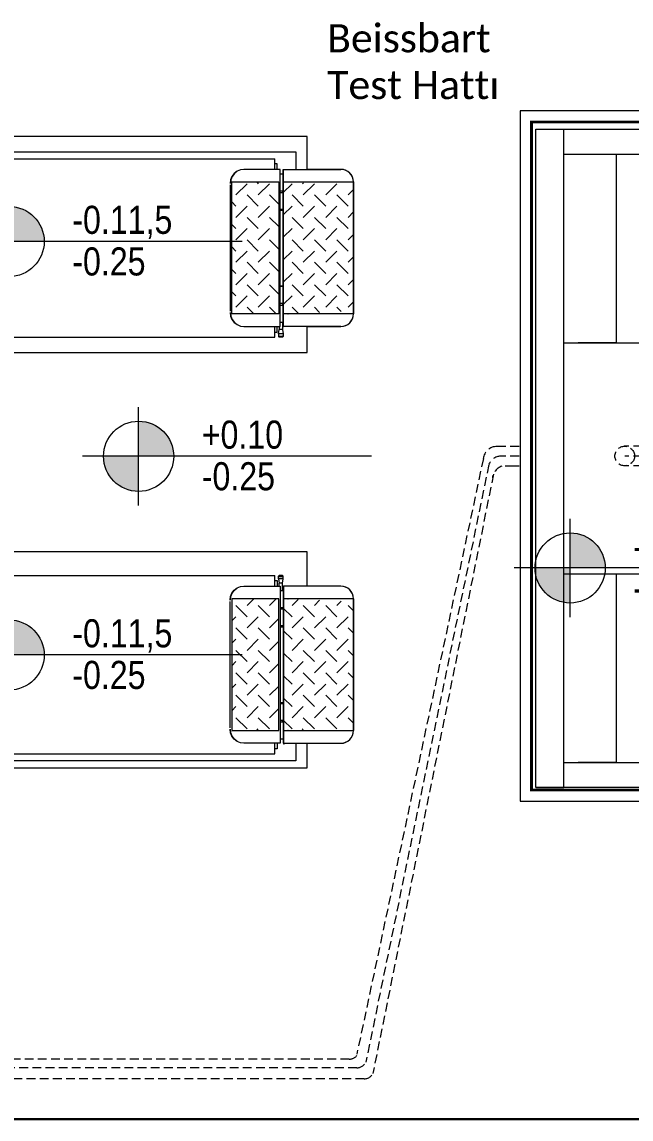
# Model space of a CAD drawing. Extents: x -2050 to 29725, y -1777 to 6820.
# Drawn here: x 1747.6 to 1964.6, y 2835.9 to 3226.8 of the extents above; entities that cross this region are included whole.
import ezdxf
from ezdxf.enums import TextEntityAlignment as Align

# ---------------------------------------------------------------- set-up
doc = ezdxf.new("R2010")
doc.units = 0
doc.header["$LTSCALE"] = 25
doc.header["$MEASUREMENT"] = 0
doc.linetypes.add('DOT2', pattern=[0.125, 0, -0.125])
doc.linetypes.add('HIDDEN', pattern=[0.375, 0.25, -0.125])
doc.layers.get('0').update_dxf_attribs({"color": 9, "lineweight": 9})
for name, color, linetype, lineweight in [('20', 9, 'DOT2', 9), ('21', 9, 'Continuous', 9), ('32-ekipman', 9, 'Continuous', 9), ('40', 9, 'Continuous', 9), ('DATA TAVAN', 160, 'Continuous', 30)]:
    doc.layers.add(name, color=color, linetype=linetype, lineweight=lineweight)
doc.styles.add('Arial', font='arial.ttf', dxfattribs={"height": 2.5})
doc.styles.add('MuuM_TEXT-STANDART', font='ARIALN.TTF')

# ---------------------------------------------------------------- blocks, each defined once
blk = doc.blocks.new('A$C0F1C398A')
for p, q in [((111.38, 501.1), (111.38, 526)), ((111.38, 526), (158.38, 526)), ((115.98, 524.1), (114.07, 526)), ((115.98, 520.1), (119.98, 524.1)), ((123.98, 524.1), (122.07, 526)), ((123.98, 520.1), (127.98, 524.1)), ((130.07, 526), (131.98, 524.1)), ((131.98, 520.1), (135.98, 524.1)), ((139.98, 524.1), (138.07, 526)), ((139.98, 520.1), (143.98, 524.1)), ((147.98, 524.1), (146.07, 526)), ((147.98, 520.1), (151.98, 524.1)), ((155.98, 524.1), (154.07, 526)), ((158.38, 526), (158.38, 501.1)), ((259.88, 526), (259.88, 501.1)), ((259.88, 526), (306.88, 526)), ((262.29, 524.1), (264.19, 526)), ((270.29, 520.1), (266.29, 524.1)), ((270.29, 524.1), (272.19, 526)), ((278.29, 520.1), (274.29, 524.1)), ((278.29, 524.1), (280.19, 526)), ((286.29, 520.1), (282.29, 524.1)), ((288.19, 526), (286.29, 524.1)), ((294.29, 520.1), (290.29, 524.1)), ((294.29, 524.1), (296.19, 526)), ((302.29, 520.1), (298.29, 524.1)), ((302.29, 524.1), (304.19, 526)), ((306.88, 501.1), (306.88, 526)), ((106.88, 501), (106.88, 521.5)), ((115.98, 516.1), (111.98, 520.1)), ((123.98, 516.1), (119.98, 520.1)), ((127.98, 520.1), (131.98, 516.1)), ((139.98, 516.1), (135.98, 520.1)), ((147.98, 516.1), (143.98, 520.1)), ((155.98, 516.1), (151.98, 520.1)), ((155.98, 520.1), (157.5, 521.62)), ((162.88, 521.5), (162.88, 501.1)), ((255.38, 521.5), (255.38, 501.1)), ((262.29, 520.1), (260.77, 521.62)), ((262.29, 516.1), (266.29, 520.1)), ((270.29, 516.1), (274.29, 520.1)), ((278.29, 516.1), (282.29, 520.1)), ((290.29, 520.1), (286.29, 516.1)), ((294.29, 516.1), (298.29, 520.1)), ((302.29, 516.1), (306.29, 520.1)), ((311.38, 501.1), (311.38, 521.5)), ((115.98, 512.1), (119.98, 516.1)), ((123.98, 512.1), (127.98, 516.1)), ((131.98, 512.1), (135.98, 516.1)), ((139.98, 512.1), (143.98, 516.1)), ((147.98, 512.1), (151.98, 516.1)), ((270.29, 512.1), (266.29, 516.1)), ((278.29, 512.1), (274.29, 516.1)), ((286.29, 512.1), (282.29, 516.1)), ((294.29, 512.1), (290.29, 516.1)), ((302.29, 512.1), (298.29, 516.1)), ((155.98, 512.1), (157.83, 513.95)), ((262.29, 512.1), (260.44, 513.95)), ((115.98, 508.1), (111.98, 512.1)), ((123.98, 508.1), (119.98, 512.1)), ((127.98, 512.1), (131.98, 508.1)), ((139.98, 508.1), (135.98, 512.1)), ((147.98, 508.1), (143.98, 512.1)), ((155.98, 508.1), (151.98, 512.1)), ((262.29, 508.1), (266.29, 512.1)), ((270.29, 508.1), (274.29, 512.1)), ((278.29, 508.1), (282.29, 512.1)), ((290.29, 512.1), (286.29, 508.1)), ((294.29, 508.1), (298.29, 512.1)), ((302.29, 508.1), (306.29, 512.1)), ((100.63, 20.5), (100.63, 505.5)), ((100.63, 505.5), (106.88, 505.5)), ((111.67, 507.79), (111.98, 508.1)), ((115.98, 504.1), (119.98, 508.1)), ((123.98, 504.1), (127.98, 508.1)), ((131.98, 504.1), (135.98, 508.1)), ((139.98, 504.1), (143.98, 508.1)), ((147.98, 504.1), (151.98, 508.1)), ((155.98, 504.1), (158.16, 506.28)), ((262.29, 504.1), (260.11, 506.28)), ((270.29, 504.1), (266.29, 508.1)), ((278.29, 504.1), (274.29, 508.1)), ((286.29, 504.1), (282.29, 508.1)), ((294.29, 504.1), (290.29, 508.1)), ((302.29, 504.1), (298.29, 508.1)), ((306.6, 507.79), (306.29, 508.1)), ((311.38, 505.5), (317.63, 505.5)), ((317.63, 505.5), (317.63, 20.5)), ((162.88, 501.1), (106.88, 501.1)), ((106.88, 501), (106.88, 501.08)), ((162.88, 501), (106.88, 501)), ((108.48, 499.87), (108.48, 501)), ((111.45, 502.71), (111.45, 502.65)), ((115.08, 500.99), (111.98, 504.1)), ((114.48, 499.87), (114.48, 501)), ((114.48, 500.7), (115.08, 500.7)), ((115.08, 499.87), (115.08, 501)), ((123.07, 501), (119.98, 504.1)), ((121.08, 499.87), (121.08, 501)), ((121.08, 500.7), (121.38, 500.7)), ((121.38, 499.87), (121.38, 501)), ((127.98, 504.1), (131.07, 501)), ((139.07, 501), (135.98, 504.1)), ((147.07, 501), (143.98, 504.1)), ((148.38, 499.87), (148.38, 501)), ((148.38, 500.7), (148.68, 500.7)), ((148.68, 501), (148.68, 499.87)), ((155.07, 501), (151.98, 504.1)), ((154.68, 501), (154.68, 499.87)), ((154.68, 500.7), (155.28, 500.7)), ((155.28, 499.87), (155.28, 501)), ((158.32, 502.65), (158.32, 502.71)), ((161.28, 499.87), (161.28, 501)), ((161.28, 500.7), (163.97, 500.7)), ((162.88, 501), (162.88, 501.08)), ((163.97, 500.7), (165.47, 500.9)), ((163.97, 500.7), (163.97, 499.49)), ((165.47, 500.9), (166.47, 500.9)), ((165.47, 500.9), (165.47, 499.3)), ((166.27, 499.5), (166.27, 500.7)), ((166.67, 500.7), (166.67, 499.5)), ((251.6, 500.7), (251.6, 499.5)), ((252.8, 500.9), (251.8, 500.9)), ((252, 499.5), (252, 500.7)), ((254.3, 500.7), (252.8, 500.9)), ((252.8, 500.9), (252.8, 499.3)), ((256.98, 500.7), (254.3, 500.7)), ((254.3, 500.7), (254.3, 499.49)), ((255.38, 501.1), (311.38, 501.1)), ((255.38, 501), (255.38, 501.08)), ((255.38, 501), (311.38, 501)), ((256.98, 499.87), (256.98, 501)), ((259.95, 502.65), (259.95, 502.71)), ((262.98, 499.87), (262.98, 501)), ((263.58, 500.7), (262.98, 500.7)), ((263.19, 501), (266.29, 504.1)), ((263.58, 501), (263.58, 499.87)), ((269.58, 501), (269.58, 499.87)), ((269.88, 500.7), (269.58, 500.7)), ((269.88, 499.87), (269.88, 501)), ((271.19, 501), (274.29, 504.1)), ((279.19, 501), (282.29, 504.1)), ((290.29, 504.1), (287.19, 501)), ((295.19, 501), (298.29, 504.1)), ((296.88, 499.87), (296.88, 501)), ((297.18, 500.7), (296.88, 500.7)), ((297.18, 499.87), (297.18, 501)), ((303.18, 500.99), (306.29, 504.1)), ((303.18, 499.87), (303.18, 501)), ((303.78, 500.7), (303.18, 500.7)), ((303.78, 499.87), (303.78, 501)), ((306.82, 502.71), (306.82, 502.65)), ((309.78, 499.87), (309.78, 501)), ((311.38, 501), (311.38, 501.08)), ((311.85, 501.29), (311.72, 501.24)), ((103.13, 181.93), (103.13, 498)), ((106.88, 498), (103.13, 498)), ((106.88, 498.8), (104.88, 498.8)), ((104.88, 498.8), (104.88, 498)), ((162.88, 499.87), (106.88, 499.87)), ((106.88, 499.87), (106.88, 487.07)), ((111.38, 499.42), (158.38, 499.42)), ((111.38, 482.63), (111.38, 499.42)), ((115.98, 496.1), (119.3, 499.42)), ((123.98, 496.1), (127.3, 499.42)), ((131.98, 496.1), (135.3, 499.42)), ((139.98, 496.1), (143.3, 499.42)), ((147.98, 496.1), (151.3, 499.42)), ((155.98, 496.1), (158.38, 498.51)), ((158.38, 499.42), (158.38, 482.63)), ((162.88, 487.07), (162.88, 499.87)), ((162.88, 499.49), (163.97, 499.49)), ((164.88, 498.8), (162.88, 498.8)), ((166.63, 498), (162.88, 498)), ((165.47, 499.3), (163.97, 499.49)), ((164.88, 498), (164.88, 498.8)), ((165.47, 499.3), (166.47, 499.3)), ((166.63, 28), (166.63, 498)), ((251.63, 28), (251.63, 498)), ((255.38, 498), (251.63, 498)), ((252.8, 499.3), (251.8, 499.3)), ((252.8, 499.3), (254.3, 499.49)), ((253.38, 498.8), (255.38, 498.8)), ((253.38, 498), (253.38, 498.8)), ((255.38, 499.49), (254.3, 499.49)), ((255.38, 499.87), (311.38, 499.87)), ((255.38, 487.07), (255.38, 499.87)), ((306.88, 499.42), (259.88, 499.42)), ((259.88, 499.42), (259.88, 498)), ((262.29, 496.1), (259.88, 498.51)), ((259.88, 498), (259.88, 482.63)), ((270.29, 496.1), (266.97, 499.42)), ((278.29, 496.1), (274.97, 499.42)), ((286.29, 496.1), (282.97, 499.42)), ((294.29, 496.1), (290.97, 499.42)), ((302.29, 496.1), (298.97, 499.42)), ((306.88, 482.63), (306.88, 499.42)), ((311.38, 499.87), (311.38, 487.07)), ((311.38, 498.8), (313.38, 498.8)), ((315.13, 498), (311.38, 498)), ((313.38, 498.8), (313.38, 498)), ((315.13, 28), (315.13, 498)), ((115.98, 492.1), (111.98, 496.1)), ((123.98, 492.1), (119.98, 496.1)), ((127.98, 496.1), (131.98, 492.1)), ((139.98, 492.1), (135.98, 496.1)), ((147.98, 492.1), (143.98, 496.1)), ((155.98, 492.1), (151.98, 496.1)), ((262.29, 492.1), (266.29, 496.1)), ((270.29, 492.1), (274.29, 496.1)), ((278.29, 492.1), (282.29, 496.1)), ((290.29, 496.1), (286.29, 492.1)), ((294.29, 492.1), (298.29, 496.1)), ((302.29, 492.1), (306.29, 496.1)), ((111.38, 491.51), (111.98, 492.1)), ((115.98, 488.1), (119.98, 492.1)), ((123.98, 488.1), (127.98, 492.1)), ((131.98, 488.1), (135.98, 492.1)), ((139.98, 488.1), (143.98, 492.1)), ((147.98, 488.1), (151.98, 492.1)), ((155.98, 488.1), (158.38, 490.51)), ((262.29, 488.1), (259.88, 490.51)), ((270.29, 488.1), (266.29, 492.1)), ((278.29, 488.1), (274.29, 492.1)), ((286.29, 488.1), (282.29, 492.1)), ((294.29, 488.1), (290.29, 492.1)), ((302.29, 488.1), (298.29, 492.1)), ((306.88, 491.51), (306.29, 492.1)), ((115.98, 484.1), (111.98, 488.1)), ((123.98, 484.1), (119.98, 488.1)), ((127.98, 488.1), (131.98, 484.1)), ((139.98, 484.1), (135.98, 488.1)), ((147.98, 484.1), (143.98, 488.1)), ((155.98, 484.1), (151.98, 488.1)), ((162.71, 485.79), (162.88, 487.07)), ((255.55, 485.79), (255.38, 487.07)), ((262.29, 484.1), (266.29, 488.1)), ((270.29, 484.1), (274.29, 488.1)), ((278.29, 484.1), (282.29, 488.1)), ((290.29, 488.1), (286.29, 484.1)), ((294.29, 484.1), (298.29, 488.1)), ((302.29, 484.1), (306.29, 488.1)), ((110.59, 482.22), (111.88, 482.05)), ((158.38, 482.63), (111.38, 482.63)), ((112.38, 482.05), (112.38, 482.04)), ((112.38, 482.04), (157.38, 482.04)), ((118.51, 482.63), (119.98, 484.1)), ((126.51, 482.63), (127.98, 484.1)), ((134.51, 482.63), (135.98, 484.1)), ((142.51, 482.63), (143.98, 484.1)), ((150.51, 482.63), (151.98, 484.1)), ((157.38, 482.05), (157.38, 482.04)), ((259.88, 482.63), (306.88, 482.63)), ((260.88, 482.05), (260.88, 482.04)), ((305.88, 482.04), (260.88, 482.04)), ((267.76, 482.63), (266.29, 484.1)), ((275.76, 482.63), (274.29, 484.1)), ((283.76, 482.63), (282.29, 484.1)), ((291.76, 482.63), (290.29, 484.1)), ((299.76, 482.63), (298.29, 484.1)), ((305.88, 482.05), (305.88, 482.04)), ((307.68, 482.22), (306.38, 482.05))]:
    blk.add_line(p, q)
for points in [[(106.88, 487.07), (107.05, 485.79), (107.55, 484.6), (108.35, 483.58), (109.38, 482.8), (110.59, 482.31), (111.88, 482.14)], [(106.88, 486.98), (107.05, 485.7), (107.55, 484.52), (108.35, 483.5), (109.38, 482.71), (110.59, 482.22)], [(157.88, 482.05), (159.18, 482.22), (160.38, 482.71), (161.42, 483.5), (162.21, 484.52), (162.71, 485.7), (162.88, 486.98)], [(157.88, 482.14), (159.18, 482.31), (160.38, 482.8), (161.42, 483.58), (162.21, 484.6), (162.71, 485.79)], [(260.38, 482.05), (259.09, 482.22), (257.88, 482.71), (256.85, 483.5), (256.05, 484.52), (255.55, 485.7), (255.38, 486.98)], [(260.38, 482.14), (259.09, 482.31), (257.88, 482.8), (256.85, 483.58), (256.05, 484.6), (255.55, 485.79)], [(311.38, 487.07), (311.21, 485.79), (310.71, 484.6), (309.92, 483.58), (308.88, 482.8), (307.68, 482.31), (306.38, 482.14)], [(311.38, 486.98), (311.21, 485.7), (310.71, 484.52), (309.92, 483.5), (308.88, 482.71), (307.68, 482.22)]]:
    blk.add_lwpolyline(points)
for centre, radius, start, end in [((111.38, 521.5), 4.5, 90, 180), ((158.38, 521.5), 4.5, 0, 90), ((259.88, 521.5), 4.5, 90, 180), ((306.88, 521.5), 4.5, 0, 90), ((166.47, 500.7), 0.2, 0, 180), ((251.8, 500.7), 0.2, 0, 180), ((166.47, 499.5), 0.2, 180, 0), ((251.8, 499.5), 0.2, 180, 0)]:
    blk.add_arc(centre, radius, start, end)
blk = doc.blocks.new('p-audi-test hattı')
at = {"color": 0, "linetype": 'ByBlock', "lineweight": 0}
for p, q in [((-106.5, -0.62), (-106.5, 234)), ((-106.5, 234), (-60.04, 234)), ((-60.04, 234), (-60.11, -0.62)), ((-60.04, -0.62), (-60.04, 234)), ((-60.04, 234), (0.91, 234)), ((-60.04, 234), (-9.08, 234)), ((0.91, 234), (-9.08, 234)), ((-9.05, 234), (-9.05, -0.62)), ((-9.05, 234), (-9.05, -0.62)), ((0.91, 234), (0.91, -0.62)), ((-89.44, 225.03), (-69.65, 225.03)), ((-89.44, 157.84), (-89.44, 225.03)), ((-69.65, 225.03), (-69.65, 157.84)), ((-9.05, 225.05), (-60.04, 225.05)), ((-54.94, 157.85), (-54.94, 225.05)), ((-54.94, 225.05), (-41.34, 225.05)), ((-41.34, 225.05), (-41.34, 157.85)), ((-27.75, 157.85), (-27.75, 225.05)), ((-27.75, 225.05), (-14.15, 225.05)), ((-69.65, 157.84), (-89.44, 157.84)), ((-9.05, 157.85), (-60.04, 157.85)), ((-60.04, 157.34), (-59.7, 157.85)), ((-41.34, 157.85), (-54.94, 157.85)), ((-14.15, 157.85), (-27.75, 157.85)), ((-89.44, 75.51), (-69.65, 75.51)), ((-89.44, 8.32), (-89.44, 75.51)), ((-69.65, 75.51), (-69.65, 8.32)), ((-9.05, 75.53), (-60.04, 75.53)), ((-54.94, 75.53), (-41.34, 75.53)), ((-41.34, 75.53), (-41.34, 8.33)), ((-27.75, 8.33), (-27.75, 75.53)), ((-27.75, 75.53), (-14.15, 75.53)), ((-69.65, 8.32), (-89.44, 8.32)), ((-9.05, 8.33), (-60.04, 8.33)), ((-41.34, 8.33), (-54.94, 8.33)), ((-14.15, 8.33), (-27.75, 8.33)), ((-60.11, -0.62), (-106.5, -0.62)), ((0.91, -0.62), (-60.04, -0.62))]:
    blk.add_line(p, q, dxfattribs=at)
blk = doc.blocks.new('p-mekanik_test_hattı')
at = {"rotation": 180}
blk.add_blockref('p-audi-test hattı', (5.91, 239), dxfattribs=at)
blk = doc.blocks.new('p-mek. tesisat-zemin')
blk.add_line((38, -565), (493, -565))
blk.add_lwpolyline([(568.93, -478.9), (568.93, -724.9), (692.43, -724.9), (692.43, -478.9)], close=True)
at = {"const_width": 1}
blk.add_lwpolyline([(572.93, -482.9), (572.93, -720.9), (688.43, -720.9), (688.43, -482.9), (572.93, -482.9)], dxfattribs=at)
for points in [[(0, -713), (493, -713), (493, -704.25), (505, -704.25, 0.414214), (509.5, -699.75), (509.5, -652.75, 0.414214), (505, -648.25), (493, -648.25), (493, -636), (38, -636)], [(38, -565), (493, -565), (493, -555.75), (505, -555.75, 0.414214), (509.5, -551.25), (509.5, -504.25, 0.414217), (505, -499.75), (493, -499.75), (493, -488), (0, -488)]]:
    blk.add_lwpolyline(points, format="xyb")
for points in [[(568.53, -605.55), (563.53, -605.55)], [(572.93, -720.9), (688.43, -720.9)]]:
    blk.add_lwpolyline(points)
at = {"layer": '20', "linetype": 'HIDDEN', "ltscale": 0.5}
for p, q in [((507.98, -816.81), (155.92, -816.81)), ((510.72, -819.87), (152.44, -819.87)), ((513.33, -823.81), (155.87, -823.81))]:
    blk.add_line(p, q, dxfattribs=at)
for points in [[(568.53, -598.55), (559.9, -598.55)], [(568.53, -601.9), (562.25, -601.9)], [(663.93, -598.4), (605.99, -598.4)], [(663.93, -601.9), (606.18, -601.9)], [(555.8, -602.72), (510.7, -815.05)], [(557.78, -604.89), (513.9, -817.84)], [(663.93, -605.4), (606.18, -605.4)], [(559.39, -608.37), (516.42, -821.95)]]:
    blk.add_lwpolyline(points, dxfattribs=at)
blk.add_circle((606.18, -601.9), 3.5, dxfattribs=at)
for centre, radius, start, end in [((560.49, -603.25), 4.73, 87.4626, 174.826), ((562.28, -606.85), 4.95, 89.5602, 155.4733), ((563.82, -610.14), 4.81, 107.5324, 174.6802), ((507.98, -813.31), 3.5, 270, 330.2945), ((510.72, -816.37), 3.5, 270, 335.1932), ((513.33, -820.31), 3.5, 270, 355.8832)]:
    blk.add_arc(centre, radius, start, end, dxfattribs=at)
at = {"layer": '40'}
blk.add_blockref('p-mekanik_test_hattı', (569.5, -725), dxfattribs=at)
at = {"layer": '40', "rotation": 270}
blk.add_blockref('A$C0F1C398A', (-16.5, -392.87), dxfattribs=at)
blk = doc.blocks.new('0_elevationtarget-p')
h = blk.add_hatch(color=256)
h.paths.add_polyline_path([(2.5, 0, 0.414214), (0, 2.5), (0, 0)])
h.paths.add_polyline_path([(0, 0), (-2.5, 0, 0.414214), (0, -2.5)])
blk.add_line((0, -3.5), (0, 3.5))
blk.add_lwpolyline([(16.605, 0), (-4, 0)])
blk.add_circle((0, 0), 2.5)
at = {"style": 'Arial'}
blk.add_attdef('BITMISKOT', text='', height=2, dxfattribs=at).set_placement((4.5, 0), align=Align.BOTTOM_LEFT)
blk.add_attdef('KABAKOT', text='', height=2, dxfattribs=at).set_placement((4.5, -0.592), align=Align.TOP_LEFT)

msp = doc.modelspace()

# ---------------------------------------------------------------- linework, layer by layer
at = {"layer": 'DATA TAVAN'}
msp.add_line((2164.36, 2835.86), (1627.64, 2835.86), dxfattribs=at)

# ---------------------------------------------------------------- block references
at = {"layer": '21'}
ref = msp.add_blockref('0_elevationtarget-p', (1743.01, 3148.54), dxfattribs=dict(at, xscale=5, yscale=5, zscale=0.5))
ref.add_attrib('BITMISKOT', '-0.11,5', dxfattribs={"layer": '0', "height": 10, "style": 'MuuM_TEXT-STANDART'}).set_placement((1765.51, 3148.27), align=Align.BOTTOM_LEFT)
ref.add_attrib('KABAKOT', '-0.25', dxfattribs={"layer": '0', "height": 10, "style": 'MuuM_TEXT-STANDART'}).set_placement((1765.51, 3133.44), align=Align.BOTTOM_LEFT)
ref = msp.add_blockref('0_elevationtarget-p', (1789.15, 3072), dxfattribs=dict(at, xscale=5, yscale=5, zscale=0.5))
ref.add_attrib('BITMISKOT', '+0.10', dxfattribs={"layer": '0', "height": 10, "style": 'MuuM_TEXT-STANDART'}).set_placement((1811.65, 3071.73), align=Align.BOTTOM_LEFT)
ref.add_attrib('KABAKOT', '-0.25', dxfattribs={"layer": '0', "height": 10, "style": 'MuuM_TEXT-STANDART'}).set_placement((1811.65, 3056.9), align=Align.BOTTOM_LEFT)
ref = msp.add_blockref('0_elevationtarget-p', (1942.93, 3032.23), dxfattribs=dict(at, xscale=5, yscale=5, zscale=0.5))
ref.add_attrib('BITMISKOT', '-0.18', dxfattribs={"layer": '0', "height": 10, "style": 'MuuM_TEXT-STANDART'}).set_placement((1965.43, 3031.96), align=Align.BOTTOM_LEFT)
ref.add_attrib('KABAKOT', '-0.25', dxfattribs={"layer": '0', "height": 10, "style": 'MuuM_TEXT-STANDART'}).set_placement((1965.43, 3017.13), align=Align.BOTTOM_LEFT)
ref = msp.add_blockref('0_elevationtarget-p', (1743.01, 3001.21), dxfattribs=dict(at, xscale=5, yscale=5, zscale=0.5))
ref.add_attrib('BITMISKOT', '-0.11,5', dxfattribs={"layer": '0', "height": 10, "style": 'MuuM_TEXT-STANDART'}).set_placement((1765.51, 3000.94), align=Align.BOTTOM_LEFT)
ref.add_attrib('KABAKOT', '-0.25', dxfattribs={"layer": '0', "height": 10, "style": 'MuuM_TEXT-STANDART'}).set_placement((1765.51, 2986.11), align=Align.BOTTOM_LEFT)
at = {"layer": '32-ekipman'}
msp.add_blockref('p-mek. tesisat-zemin', (1356.21, 3674), dxfattribs=at)

# ---------------------------------------------------------------- texts
at = {"layer": '21', "insert": (1856.33, 3199.17), "char_height": 10, "width": 214.3961, "attachment_point": 7, "style": 'MuuM_TEXT-STANDART'}
msp.add_mtext('{\\fCalibri|b0|i0|c162|p34;Beissbart\\P\\fCalibri|b0|i0|c0|p34;Test Hattı}', dxfattribs=at)

doc.saveas('drawing.dxf')
